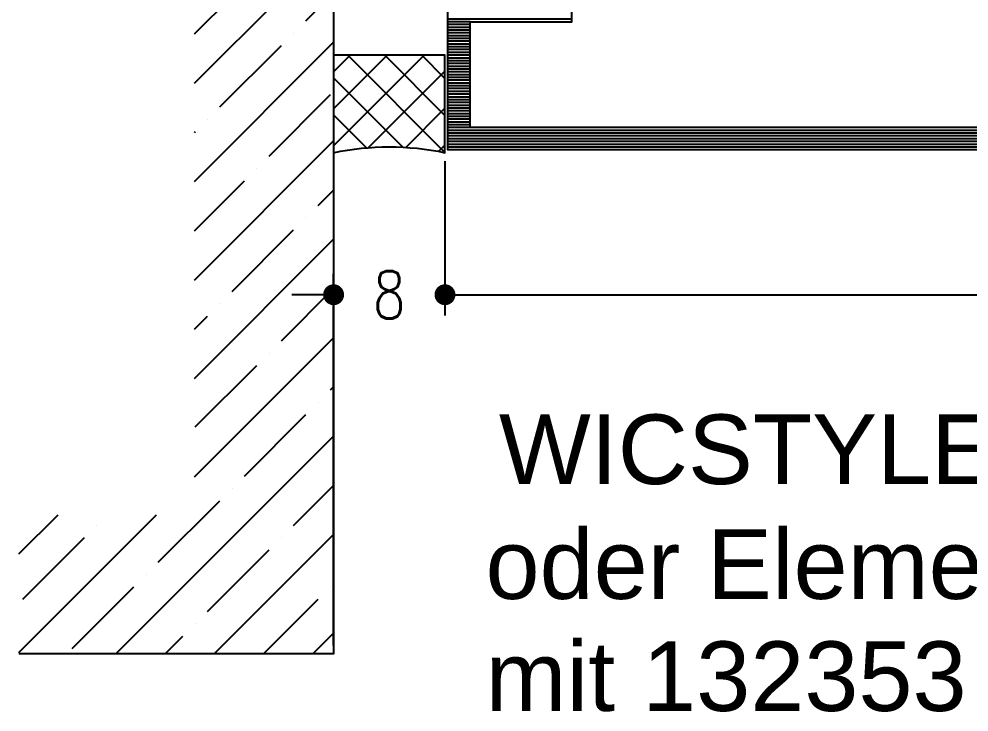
# Model space of a CAD drawing. Extents: x 13 to 197, y 22 to 250.
# Drawn here: x 114.17 to 148.29, y 184.52 to 209.4 of the extents above; entities that cross this region are included whole.
import ezdxf

# ---------------------------------------------------------------- set-up
doc = ezdxf.new("R2010")
doc.units = 0
doc.header["$LTSCALE"] = 6
doc.linetypes.add('AUSGEZOGEN', pattern=[0])
doc.layers.get('0').update_dxf_attribs({"color": 4, "linetype": 'CONTINUOUS'})
doc.layers.get('Defpoints').update_dxf_attribs({"linetype": 'CONTINUOUS'})
for name, color, linetype in [('01TXT', 7, 'CONTINUOUS'), ('CONST18', 3, 'AUSGEZOGEN'), ('CONST35', 7, 'CONTINUOUS'), ('KH_PAR', 7, 'CONTINUOUS'), ('KH_SCH', 7, 'CONTINUOUS'), ('LLMASSE', 7, 'AUSGEZOGEN')]:
    doc.layers.add(name, color=color, linetype=linetype)
doc.styles.add('SIM80S00', font='simplex.shx', dxfattribs={"width": 0.8})
doc.styles.add('SWISSL', font='swissl.ttf')
doc.dimstyles.new('BEM_DOC_2', dxfattribs={"dimscale": 0.5, "dimtxt": 3.4, "dimasz": 1.5, "dimexe": 1.5, "dimexo": 0.6, "dimgap": 1.5, "dimtad": 0, "dimlfac": 2, "dimdsep": 46, "dimtxsty": 'SIM80S00', "dimblk": 'PUNKT', "dimcen": 0, "dimclrd": 3, "dimclre": 3, "dimclrt": 3, "dimadec": 0, "dimazin": 0, "dimtfac": 0.6999999999999998, "dimtofl": 0, "dimtmove": 2, "dimatfit": 3, "dimldrblk": 'PUNKT', "dimfxl": 1, "dimtolj": 1, "dimarcsym": 0})

# ---------------------------------------------------------------- blocks, each defined once
blk = doc.blocks.new('PUNKT')
at = {"color": 0, "linetype": 'CONTINUOUS'}
blk.add_line((-0.5, 0), (-1, 0), dxfattribs=at)
at = {"color": 0, "linetype": 'CONTINUOUS', "const_width": 0.5}
blk.add_lwpolyline([(-0.25, 0, 1), (0.25, 0, 1)], format="xyb", close=True, dxfattribs=at)
blk = doc.blocks.new('*D42')
at = {"layer": 'Defpoints', "color": 0, "transparency": 16777216}
for p in [(129.4726131308093, 204.6005320040515), (175.4726109450951, 204.6005065040531), (175.4726109450951, 199.5005320040531)]:
    blk.add_point(p, dxfattribs=at)
at = {"layer": 'LLMASSE', "color": 3, "lineweight": -2, "transparency": 16777216}
for p, q in [((129.4726131308093, 204.3005320040515), (129.4726131308093, 198.7505320040531)), ((175.4726109450951, 204.3005065040531), (175.4726109450951, 198.7505320040531)), ((130.2226131308093, 199.5005320040531), (150.6216596569998, 199.5005320040531)), ((174.7226109450951, 199.5005320040531), (154.3235644189046, 199.5005320040531))]:
    blk.add_line(p, q, dxfattribs=at)
at = {"layer": 'LLMASSE', "color": 3, "lineweight": -2, "transparency": 16777216, "xscale": 0.75, "yscale": 0.75, "zscale": 0.75, "rotation": 180}
blk.add_blockref('PUNKT', (129.4726131308093, 199.5005320040531), dxfattribs=at)
at = {"layer": 'LLMASSE', "color": 3, "lineweight": -2, "transparency": 16777216, "xscale": 0.75, "yscale": 0.75, "zscale": 0.75}
blk.add_blockref('PUNKT', (175.4726109450951, 199.5005320040531), dxfattribs=at)
at = {"layer": 'LLMASSE', "color": 3, "transparency": 16777216, "insert": (152.4726120379522, 199.5005320040531), "char_height": 1.7, "attachment_point": 5, "style": 'SIM80S00'}
blk.add_mtext('\\A1;92', dxfattribs=at)
blk = doc.blocks.new('*X16')
for p, q in [((20.3, 218.2898987322333), (23.91010126776674, 221.9)), ((20.3, 221.825432638166), (20.37456736183399, 221.9)), ((21.65514517087166, 221.4128108590377), (22.14233431183398, 221.9)), ((23.42291212383802, 219.6450439060713), (25.30000000000002, 221.5221317822333)), ((21.21320343263006, 220.9708691207961), (21.21320343263006, 220.9708691207961)), ((20.3, 220.057665688166), (20.77126169438847, 220.5289273825545)), ((20.3, 214.7543648263006), (25.30000000000001, 219.7543648263006)), ((22.98097038559643, 219.2031021678297), (22.98097038559643, 219.2031021678297)), ((20.32931995614688, 216.5514517383802), (22.53902864735484, 218.7611604295881)), ((25.19067907680439, 217.8772769531049), (25.30000000000002, 217.9865978763005)), ((24.7487373385628, 217.4353352148633), (24.7487373385628, 217.4353352148633)), ((22.09708690911325, 214.7836847854138), (24.30679560032121, 216.9933934766217)), ((20.3, 211.2188309203678), (25.30000000000001, 216.2188309203678)), ((21.65514517087166, 214.3417430471722), (21.65514517087166, 214.3417430471722)), ((23.86485386207962, 213.0159178324474), (25.30000000000002, 214.4510639703678)), ((20.3, 212.9865978763006), (21.21320343263006, 213.8998013089306)), ((20.3, 207.6832970144351), (25.30000000000001, 212.6832970144351)), ((23.42291212383802, 212.5739760942058), (23.42291212383802, 212.5739760942058)), ((20.77126169438847, 209.9223256647563), (22.98097038559643, 212.1320343559642)), ((25.19067907680439, 210.8062091412394), (25.19067907680439, 210.8062091412394)), ((22.53902864735484, 208.1545587117899), (24.7487373385628, 210.3642674029979)), ((20.32931995614688, 209.4803839265147), (20.32931995614688, 209.4803839265147)), ((20.3, 204.1477631085023), (25.30000000000001, 209.1477631085023)), ((22.09708690911325, 207.7126169735483), (22.09708690911325, 207.7126169735483)), ((20.3, 205.9155300644351), (21.65514517087166, 207.2706752353067)), ((24.30679560032121, 206.3867917588235), (25.30000000000002, 207.3799961585023)), ((23.86485386207962, 205.9448500205819), (23.86485386207962, 205.9448500205819)), ((20.3, 200.6122292025696), (25.30000000000001, 205.6122292025696)), ((21.21320343263007, 203.2931995911324), (23.42291212383803, 205.5029082823403)), ((22.98097038559644, 201.525432638166), (25.1906790768044, 203.735141329374)), ((20.77126169438847, 202.8512578528908), (20.77126169438847, 202.8512578528908)), ((20.3, 202.3799961585023), (20.32931995614688, 202.4093161146492)), ((20.3, 197.0766952966369), (25.30000000000001, 202.0766952966369)), ((22.53902864735484, 201.0834908999244), (22.53902864735484, 201.0834908999244)), ((20.3, 198.8444622525696), (22.09708690911325, 200.6415491616829)), ((24.7487373385628, 199.7576656851996), (25.30000000000002, 200.3089283466368)), ((24.30679560032121, 199.315723946958), (24.30679560032121, 199.315723946958)), ((21.65514517087166, 196.6640735175085), (23.86485386207962, 198.8737822087164)), ((20.3, 193.5411613907041), (25.30000000000001, 198.5411613907041)), ((23.42291212383803, 194.8963065645421), (25.30000000000002, 196.7733944407041)), ((21.21320343263007, 196.2221317792669), (21.21320343263007, 196.2221317792669)), ((20.3, 195.3089283466369), (20.77126169438847, 195.7801900410253)), ((20.3, 190.0056274847714), (25.30000000000001, 195.0056274847714)), ((22.98097038559644, 194.4543648263005), (22.98097038559644, 194.4543648263005)), ((20.32931995614688, 191.802714396851), (22.53902864735484, 194.012423088059)), ((25.1906790768044, 193.1285396115757), (25.30000000000002, 193.2378605347714)), ((24.7487373385628, 192.6865978733342), (24.7487373385628, 192.6865978733342)), ((22.09708690911325, 190.0349474438846), (24.30679560032121, 192.2446561350926)), ((20.3, 186.4700935788387), (25.30000000000001, 191.4700935788387)), ((21.65514517087166, 189.593005705643), (21.65514517087166, 189.593005705643)), ((23.86485386207962, 188.2671804909182), (25.30000000000002, 189.7023266288386)), ((20.3, 188.2378605347714), (21.21320343263007, 189.1510639674015)), ((20.3, 182.9345596729059), (25.30000000000001, 187.9345596729059)), ((23.42291212383803, 187.8252387526767), (23.42291212383803, 187.8252387526767)), ((20.77126169438847, 185.1735883232271), (22.98097038559644, 187.3832970144351)), ((25.1906790768044, 186.0574717997103), (25.1906790768044, 186.0574717997103)), ((22.53902864735484, 183.4058213702607), (24.7487373385628, 185.6155300614687)), ((20.32931995614688, 184.7316465849855), (20.32931995614688, 184.7316465849855)), ((20.3, 179.3990257669732), (25.30000000000001, 184.3990257669732)), ((22.09708690911325, 182.9638796320191), (22.09708690911325, 182.9638796320191)), ((24.30679560032121, 181.6380544172943), (25.30000000000002, 182.6312588169731)), ((20.3, 181.1667927229059), (21.65514517087166, 182.5219378937776)), ((23.86485386207962, 181.1961126790528), (23.86485386207962, 181.1961126790528)), ((20.3, 175.8634918610404), (25.30000000000001, 180.8634918610405)), ((21.21320343263007, 178.5444622496032), (23.42291212383803, 180.7541709408112)), ((22.98097038559644, 176.7766952966369), (25.1906790768044, 178.9864039878448)), ((20.77126169438847, 178.1025205113616), (20.77126169438847, 178.1025205113616)), ((20.3, 177.6312588169732), (20.32931995614688, 177.6605787731201)), ((20.3, 172.3279579551077), (25.30000000000001, 177.3279579551077)), ((22.53902864735484, 176.3347535583953), (22.53902864735484, 176.3347535583953)), ((20.3, 174.0957249110404), (22.09708690911325, 175.8928118201537)), ((24.7487373385628, 175.0089283436705), (25.30000000000002, 175.5601910051077)), ((24.30679560032121, 174.5669866054289), (24.30679560032121, 174.5669866054289)), ((21.65514517087166, 171.9153361759793), (23.86485386207962, 174.1250448671873)), ((20.3, 168.792424049175), (25.30000000000001, 173.792424049175)), ((23.42291212383803, 170.147569223013), (25.30000000000002, 172.024657099175)), ((21.21320343263007, 171.4733944377378), (21.21320343263007, 171.4733944377378)), ((20.3, 170.5601910051077), (20.77126169438847, 171.0314526994962)), ((20.3, 165.2568901432422), (25.30000000000001, 170.2568901432423)), ((22.98097038559644, 169.7056274847714), (22.98097038559644, 169.7056274847714)), ((20.32931995614688, 167.0539770553218), (22.53902864735484, 169.2636857465298)), ((25.1906790768044, 168.3798022700466), (25.30000000000003, 168.4891231932422)), ((24.74873733856281, 167.937860531805), (24.74873733856281, 167.937860531805)), ((22.09708690911325, 165.2862101023555), (24.30679560032122, 167.4959187935634)), ((17.47864376269052, 158.9), (25.30000000000001, 166.7213562373095)), ((21.65514517087166, 164.8442683641139), (21.65514517087166, 164.8442683641139)), ((23.86485386207962, 163.5184431493891), (25.30000000000003, 164.9535892873095)), ((19.00349474142211, 162.1926179346643), (21.21320343263007, 164.4023266258723)), ((14, 162.492424049175), (15.407575950825, 163.9)), ((14, 158.9568901432422), (18.94310985675774, 163.9)), ((16.79378605021414, 163.5184431493891), (16.79378605021414, 163.5184431493891)), ((21.01417766862325, 158.9), (25.30000000000001, 163.1858223313768)), ((14.14213562076459, 160.8667927199396), (16.35184431197255, 163.0765014111475)), ((23.42291212383803, 163.0765014111475), (23.42291212383803, 163.0765014111475)), ((20.77126169438848, 160.4248509816979), (22.98097038559644, 162.6345596729059)), ((18.56155300318052, 161.7506761964227), (18.56155300318052, 161.7506761964227)), ((15.90990257373097, 159.0990257669732), (18.11961126493892, 161.3087344581812)), ((25.1906790768044, 161.3087344581811), (25.1906790768044, 161.3087344581811)), ((22.78194461862326, 158.9), (24.74873733856281, 160.8667927199396)), ((20.32931995614689, 159.9829092434564), (20.32931995614689, 159.9829092434564)), ((19.24641071269052, 158.9), (19.88737821790529, 159.5409675052148)), ((24.54971157455599, 158.9), (25.30000000000001, 159.650288425444))]:
    blk.add_line(p, q)
blk = doc.blocks.new('*D47')
at = {"layer": 'Defpoints', "color": 0, "transparency": 16777216}
for p in [(129.4726109450951, 201.6005320040531), (125.4726109450951, 199.5005320040531), (125.4726109450951, 186.6005320040531)]:
    blk.add_point(p, dxfattribs=at)
at = {"layer": 'LLMASSE', "color": 3, "lineweight": -2, "transparency": 16777216}
for p, q in [((129.4726109450951, 201.3005320040531), (129.4726109450951, 198.7505320040531)), ((125.4726109450951, 186.9005320040531), (125.4726109450951, 200.2505320040531)), ((124.7226109450951, 199.5005320040531), (123.9726109450951, 199.5005320040531)), ((130.2226109450951, 199.5005320040531), (130.9726109450951, 199.5005320040531))]:
    blk.add_line(p, q, dxfattribs=at)
at = {"layer": 'LLMASSE', "color": 3, "lineweight": -2, "transparency": 16777216, "xscale": 0.75, "yscale": 0.75, "zscale": 0.75}
blk.add_blockref('PUNKT', (125.4726109450951, 199.5005320040531), dxfattribs=at)
at = {"layer": 'LLMASSE', "color": 3, "lineweight": -2, "transparency": 16777216, "xscale": 0.75, "yscale": 0.75, "zscale": 0.75, "rotation": 180}
blk.add_blockref('PUNKT', (129.4726109450951, 199.5005320040531), dxfattribs=at)
at = {"layer": 'LLMASSE', "color": 3, "transparency": 16777216, "insert": (127.4726109450951, 199.5005320040531), "char_height": 1.7, "attachment_point": 5, "style": 'SIM80S00'}
blk.add_mtext('\\A1;8', dxfattribs=at)
blk = doc.blocks.new('*X25')
for p, q in [((25.30000000000001, 69.05223208591764), (28.5477679140824, 72.30000000000001)), ((25.30000000000001, 70.37805730064241), (27.22194269935762, 72.30000000000001)), ((25.30000000000001, 71.7038825153672), (25.89611748463284, 72.30000000000001)), ((29.30000000000001, 68.81106588963344), (25.81106588963344, 72.30000000000001)), ((29.30000000000001, 70.13689110435821), (27.13689110435821, 72.30000000000001)), ((29.30000000000001, 71.462716319083), (28.46271631908299, 72.30000000000001)), ((26.55451893614861, 68.98092580734145), (29.30000000000001, 71.72640687119286)), ((27.78779226465707, 68.99744841025161), (25.30000000000001, 71.48524067490868)), ((27.891076671079, 68.99165832754706), (29.30000000000001, 70.40058165646809)), ((26.48420384123118, 68.97521161895273), (25.30000000000001, 70.1594154601839)), ((29.07094153748807, 68.84569797923136), (29.30000000000001, 69.0747564417433)), ((25.3277468180789, 68.80584342738022), (25.30000000000001, 68.83359024545912))]:
    blk.add_line(p, q)
blk = doc.blocks.new('*X29')
at = {"color": 0}
for p, q in [((0.4, -21.80000000023367), (0.4, 69.80000000013678)), ((0.6000000000000001, -21.80000000032488), (0.6000000000000001, 69.80000000023081)), ((0.8, -21.80000000041609), (0.8, 69.80000000032486)), ((1, -21.8000000005073), (1, 69.80000000041889)), ((1.2, -21.80000000059851), (1.2, 69.80000000051292)), ((1.4, -21.80000000068971), (1.4, 69.80000000060697)), ((1.6, -21.80000000078092), (1.6, 69.800000000701)), ((1.80004375429944, 68.2), (1.8, 69.80000000079504)), ((2, 68.2), (2, 69.80000000088907)), ((2.2, 68.20000000000002), (2.2, 69.80000000098312)), ((2.4, 68.20000000000002), (2.4, 69.80000000107715)), ((2.6, 68.20000000000002), (2.6, 69.80000000117118)), ((2.8, 68.20000000000002), (2.8, 69.80000000126523)), ((3, 68.20000000000002), (3, 69.80000000135927)), ((3.2, 68.20000000000003), (3.2, 69.8000000014533)), ((3.4, 68.20000000000003), (3.4, 69.80000000154735)), ((3.6, 68.20000000000003), (3.6, 69.80000000164138)), ((3.8, 68.20000000000003), (3.8, 69.80000000173541)), ((4, 68.20000000000005), (4, 69.80000000182946)), ((4.2, 68.20000000000005), (4.2, 69.8000000019235)), ((4.4, 68.20000000000005), (4.4, 69.80000000201753)), ((4.600000000000001, 68.20000000000005), (4.600000000000001, 69.80000000211156)), ((4.800000000000001, 68.20000000000005), (4.800000000000001, 69.8000000022056)), ((5, 68.20000000000006), (5, 69.80000000229964)), ((5.2, 68.20000000000006), (5.2, 69.80000000239367)), ((5.4, 68.20000000000006), (5.4, 69.80000000248772)), ((5.600000000000001, 68.20000000000006), (5.600000000000001, 69.80000000258175)), ((5.800000000000001, 68.20000000000006), (5.800000000000001, 69.80000000267579)), ((6, 68.20000000000007), (6, 69.80000000276983)), ((6.2, 68.20000000000007), (6.2, 69.80000000286387)), ((6.4, 68.20000000000007), (6.4, 69.8000000029579)), ((6.600000000000001, 68.20000000000007), (6.600000000000001, 69.80000000305195)), ((6.800000000000001, 68.20000000000007), (6.800000000000001, 69.80000000314598)), ((7, 68.20000000000009), (7, 69.80000000324002)), ((7.2, 68.20000000000009), (7.2, 69.80000000333406)), ((7.4, 68.20000000000009), (7.4, 69.8000000034281)), ((7.600000000000001, 68.20000000000009), (7.600000000000001, 69.80000000352213)), ((7.800000000000001, 68.2000000000001), (7.800000000000001, 69.80000000361616)), ((8, 68.2000000000001), (8, 69.80000000371021)), ((8.200000000000001, 68.2000000000001), (8.200000000000001, 69.80000000380424)), ((8.4, 68.2000000000001), (8.4, 69.80000000389828)), ((8.6, 68.2000000000001), (8.6, 69.80000000399232)), ((8.8, 68.20000000000012), (8.8, 69.80000000408636)), ((9, 68.20000000000012), (9, 69.80000000418039)), ((9.200000000000001, 68.20000000000012), (9.200000000000001, 69.80000000427444)), ((9.400043754295043, 68.20000000000012), (9.4, 69.80000000436847)), ((9.600000000000001, 60.89999999986379), (9.600000000000001, 69.8000000044625))]:
    blk.add_line(p, q, dxfattribs=at)
blk = doc.blocks.new('B-LL132346')
at = {"layer": 'KH_PAR'}
blk.add_lwpolyline([(0.2000437543504923, -45.80000000014248), (0.2000437542483837, 45.80000000004276), (0.2000437542483837, 45.80000000004276), (14.30000000460714, 45.8000000066724)], dxfattribs=at)
blk.add_lwpolyline([(1.800043754299441, 44.20000000000001), (9.400043754295043, 44.20000000000012), (9.400043754448866, 36.89999999985501), (12.90004375429949, 36.90000000000885), (12.9000437542996, 15.70000000000005, 0.4142135623730915), (13.7000437542996, 14.90000000000006), (20.90004375429949, 14.90000000000006), (20.90004375429949, -14.90000000000004), (13.7000437542996, -14.90000000000004, 0.4142135623730949), (12.9000437542996, -15.70000000000003), (12.90004375429949, -36.89999999999124), (9.400043754149642, -36.90000000014508), (9.400043754303473, -44.20000000000011), (1.800043754299441, -44.19999999999999), (1.800043754299441, 44.20000000000001)], format="xyb", close=True, dxfattribs=at)
at = {"layer": 'KH_SCH'}
blk.add_blockref('*X29', (0, -23.99999999999999), dxfattribs=at)

msp = doc.modelspace()

# ---------------------------------------------------------------- linework, layer by layer
at = {"layer": 'CONST35'}
msp.add_lwpolyline([(125.4726109450951, 249.6005320040532), (125.4726109450951, 186.6005320040531), (114.1726109450951, 186.6005320040531)], dxfattribs=at)
msp.add_lwpolyline([(125.4726109450951, 208.1005320040531), (125.4726109450951, 204.6005320040531, -0.1049002711254802), (129.4726109450951, 204.6005320040531), (129.4726109450951, 208.1005320040531)], format="xyb", close=True, dxfattribs=at)

# ---------------------------------------------------------------- block references
at = {"xscale": 0.5, "yscale": 0.5, "zscale": 0.5, "rotation": 90}
msp.add_blockref('B-LL132346', (152.4726109450951, 204.6005101269034), dxfattribs=at)
at = {"layer": 'CONST18'}
msp.add_blockref('*X25', (100.1726109450951, 135.8005320040531), dxfattribs=at)
at = {"layer": 'CONST35'}
msp.add_blockref('*X16', (100.1726109450951, 27.70053200405312), dxfattribs=at)

# ---------------------------------------------------------------- texts
at = {"layer": '01TXT', "color": 1, "style": 'SWISSL'}
for s, p in [('WICSTYLE 70 NFP', (131.4118844443701, 192.7005320040532)), ('oder Elementkombinationen', (130.928913171057, 188.5775576147415)), ('mit 132353', (130.928913171057, 184.5525576147414))]:
    msp.add_text(s, height=2.5, dxfattribs=at).set_placement(p)

# ---------------------------------------------------------------- dimensions: what is measured, and where the dimension line sits
at = {"layer": 'LLMASSE', "color": 3}
for base, p1, p2, picture, middle in [((175.4726109450951, 199.5005320040531), (129.4726131308093, 204.6005320040515), (175.4726109450951, 204.6005065040531), '*D42', (152.4726120379522, 199.5005320040531)), ((125.4726109450951, 199.5005320040531), (129.4726109450951, 201.6005320040531), (125.4726109450951, 186.6005320040531), '*D47', (127.4726109450951, 199.5005320040531))]:
    dim = msp.add_linear_dim(base=base, p1=p1, p2=p2, dimstyle='BEM_DOC_2', override={"dimtix": 1}, dxfattribs=at)
    dim.commit()
    dim.dimension.update_dxf_attribs({"geometry": picture, "text_midpoint": middle})

doc.saveas('drawing.dxf')
